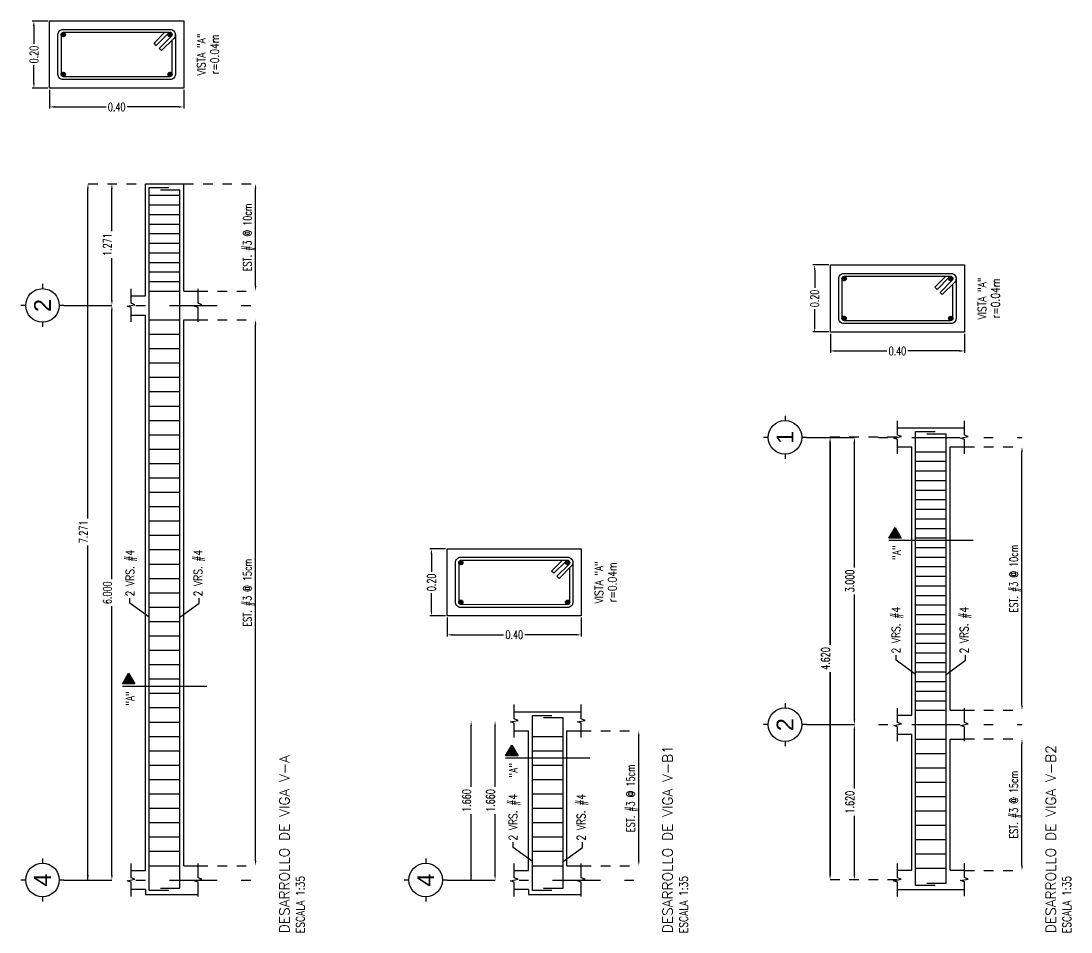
# Model space of a CAD drawing. Header units: metres. Extents: x 30.8 to 55.1, y -0.5 to 10.8.
# Drawn here: x 30.78 to 41.74, y -0.54 to 8.97 of the extents above; entities that cross this region are included whole.
import ezdxf
from ezdxf.enums import TextEntityAlignment as Align

# ---------------------------------------------------------------- set-up
doc = ezdxf.new("R2010")
doc.units = ezdxf.units.M
doc.header["$MEASUREMENT"] = 0
doc.linetypes.add('DASHDOT', pattern=[1, 0.5, -0.25, 0, -0.25])
doc.linetypes.add('HIDDEN', pattern=[0.375, 0.25, -0.125])
for name, color, linetype in [('EJE SIM', 1, 'Continuous'), ('Ejes', 1, 'DASHDOT'), ('Estribo', 6, 'Continuous'), ('GEOMETRY_CONTOURS', 3, 'Continuous'), ('LONGITUDINAL_REINFORCEMENT', 1, 'Continuous'), ('TEXTO', 7, 'Continuous'), ('TRANSVERSAL_REINFORCEMENT', 6, 'Continuous'), ('Varilla', 1, 'Continuous'), ('VIGA', 3, 'Continuous')]:
    doc.layers.add(name, color=color, linetype=linetype)
doc.layers.add('TEXTOS 1', color=7, linetype='Continuous', lineweight=20)
doc.styles.add('arial', font='arial.ttf')
doc.styles.add('ROMAND', font='romand.shx')
doc.styles.add('romans', font='romans.shx', dxfattribs={"width": 0.7})
doc.dimstyles.new('1-10', dxfattribs={"dimtxt": 0.25, "dimasz": 0.15, "dimexe": 0.05, "dimexo": 0.05, "dimgap": 0.05, "dimtad": 0, "dimlfac": 0.1, "dimzin": 1, "dimdsep": 46, "dimtxsty": 'romans', "dimcen": 0.15, "dimclrd": 1, "dimclre": 8, "dimclrt": 256, "dimazin": 0, "dimtfac": 1, "dimtmove": 1, "dimatfit": 2, "dimfxl": 0.05, "dimarcsym": 0})
doc.dimstyles.new('100-30', dxfattribs={"dimtxt": 0.25, "dimasz": 0.15, "dimexe": 0.01, "dimexo": 0.01, "dimgap": 0.01, "dimtad": 0, "dimdec": 3, "dimlfac": 0.3, "dimzin": 1, "dimdsep": 46, "dimtxsty": 'romans', "dimcen": 2.5, "dimclrd": 1, "dimclre": 8, "dimclrt": 7, "dimadec": 0, "dimazin": 0, "dimtfac": 1, "dimtdec": 3, "dimtmove": 1, "dimatfit": 1, "dimfxl": 1, "dimtfill": 1, "dimarcsym": 0})
doc.dimstyles.new('100-35', dxfattribs={"dimtxt": 0.25, "dimasz": 0.15, "dimexe": 0.01, "dimexo": 0.01, "dimgap": 0.01, "dimtad": 0, "dimdec": 3, "dimlfac": 0.35, "dimzin": 1, "dimdsep": 46, "dimtxsty": 'romans', "dimcen": 2.5, "dimclrd": 1, "dimclre": 8, "dimclrt": 7, "dimadec": 0, "dimazin": 0, "dimtfac": 1, "dimtdec": 3, "dimtmove": 1, "dimatfit": 1, "dimfxl": 1, "dimtfill": 1, "dimarcsym": 0})

# ---------------------------------------------------------------- blocks, each defined once
blk = doc.blocks.new('Eje')
at = {"layer": 'EJE SIM', "color": 5, "lineweight": -3}
for p, q in [((0, 0.501), (0, 0.641)), ((-0.501, 0), (-0.641, 0)), ((0.641, 0), (0.501, 0)), ((0, -0.641), (0, -0.501))]:
    blk.add_line(p, q, dxfattribs=at)
at = {"layer": 'EJE SIM', "color": 1, "lineweight": -3}
blk.add_circle((0, 0), 0.501, dxfattribs=at)
blk = doc.blocks.new('*U6')
at = {"layer": 'Varilla', "ltscale": 0.0125}
h = blk.add_hatch(dxfattribs=at)
h.set_pattern_fill('ANSI32', color=256, scale=0.00025, angle=90)
h.set_pattern_definition([(135, (-21.6136792, -23.070568), (-0.00168379802, -0.00168379802), []), (135, (-21.6136792, -23.0694454), (-0.00168379802, -0.00168379802), [])])
edge = h.paths.add_edge_path()
edge.add_arc((0, 0), 0.00635, 0, 360)
blk.add_circle((0, 0), 0.00635, dxfattribs=at)
blk = doc.blocks.new('*U10')
at = {"layer": 'Estribo', "ltscale": 0.025, "elevation": 0}
blk.add_lwpolyline([(0.025, 0.3597, -0.414214), (0.0409, 0.3755), (0.1594, 0.3755, -0.414214), (0.1753, 0.3597), (0.1753, 0.0409, -0.414214), (0.1594, 0.025), (0.0409, 0.025, -0.414214), (0.025, 0.0409)], format="xyb", close=True, dxfattribs=at)
for points in [[(0.1657, 0.0409), (0.1657, 0.3597, 0.414279), (0.1594, 0.366), (0.0409, 0.366, 0.414125), (0.0346, 0.3596), (0.0345, 0.0409, 0.414237), (0.0409, 0.0345), (0.1433, 0.0345)], [(0.1753, 0.0409, -0.668193), (0.1482, 0.0297), (0.1117, 0.0662), (0.1184, 0.0729), (0.1548, 0.0364, 1.013301), (0.1638, 0.0454), (0.1274, 0.0819), (0.1341, 0.0886), (0.1657, 0.057)]]:
    blk.add_lwpolyline(points, format="xyb", dxfattribs=at)
at = {"layer": 'VIGA', "linetype": 'Continuous', "ltscale": 0.025}
blk.add_lwpolyline([(0, 0.4005), (0.2003, 0.4005), (0.2003, 0), (0, 0)], close=True, dxfattribs=at)
blk = doc.blocks.new('*D8')
at = {"color": 8, "linetype": 'HIDDEN', "lineweight": -2, "transparency": 16777216}
for p, q in [((31.081, 8.253), (31.081, 8.055)), ((32.481, 8.253), (32.481, 8.055))]:
    blk.add_line(p, q, dxfattribs=at)
at = {"color": 1, "linetype": 'ByBlock', "lineweight": -2, "transparency": 16777216}
for p, q in [((31.133, 8.073), (31.67, 8.073)), ((32.428, 8.073), (31.891, 8.073))]:
    blk.add_line(p, q, dxfattribs=at)
at = {"color": 1, "linetype": 'ByBlock', "transparency": 16777216}
for points in [[(31.133, 8.082), (31.133, 8.064), (31.081, 8.073)], [(32.428, 8.082), (32.428, 8.064), (32.481, 8.073)]]:
    blk.add_solid(points, dxfattribs=at)
at = {"linetype": 'ByBlock', "transparency": 16777216, "insert": (31.781, 8.073), "char_height": 0.0875, "attachment_point": 5, "style": 'romans'}
blk.add_mtext('0.40', dxfattribs=at)
blk = doc.blocks.new('*D9')
at = {"color": 8, "linetype": 'HIDDEN', "lineweight": -2, "transparency": 16777216}
for p, q in [((31.063, 8.97), (30.899, 8.97)), ((31.063, 8.27), (30.899, 8.27))]:
    blk.add_line(p, q, dxfattribs=at)
at = {"color": 1, "linetype": 'ByBlock', "lineweight": -2, "transparency": 16777216}
for p, q in [((30.917, 8.918), (30.917, 8.731)), ((30.917, 8.323), (30.917, 8.51))]:
    blk.add_line(p, q, dxfattribs=at)
at = {"color": 1, "linetype": 'ByBlock', "transparency": 16777216}
for points in [[(30.908, 8.918), (30.925, 8.918), (30.917, 8.97)], [(30.908, 8.323), (30.925, 8.323), (30.917, 8.27)]]:
    blk.add_solid(points, dxfattribs=at)
at = {"linetype": 'ByBlock', "transparency": 16777216, "insert": (30.917, 8.62), "char_height": 0.0875, "attachment_point": 5, "rotation": 90, "style": 'romans'}
blk.add_mtext('0.20', dxfattribs=at)
blk = doc.blocks.new('*D14')
at = {"color": 1, "linetype": 'ByBlock', "lineweight": -2, "ltscale": 0.35, "transparency": 16777216}
blk.add_line((31.481, 0.052), (31.481, 7.218), dxfattribs=at)
at = {"color": 1, "linetype": 'ByBlock', "ltscale": 0.35, "transparency": 16777216}
for points in [[(31.472, 7.218), (31.489, 7.218), (31.481, 7.271)], [(31.472, 0.052), (31.489, 0.052), (31.481, 0)]]:
    blk.add_solid(points, dxfattribs=at)
at = {"color": 7, "linetype": 'ByBlock', "lineweight": 18, "ltscale": 0.35, "transparency": 16777216, "insert": (31.433, 3.635), "char_height": 0.0875, "attachment_point": 5, "rotation": 90, "style": 'romans', "bg_fill": 3, "box_fill_scale": 1.25, "bg_fill_color": 256, "bg_fill_true_color": 13158600, "bg_fill_transparency": 0}
blk.add_mtext('7.271', dxfattribs=at)
blk = doc.blocks.new('*D15')
at = {"color": 1, "linetype": 'ByBlock', "lineweight": -2, "ltscale": 0.35, "transparency": 16777216}
blk.add_line((31.731, 0.052), (31.731, 5.948), dxfattribs=at)
at = {"color": 1, "linetype": 'ByBlock', "ltscale": 0.35, "transparency": 16777216}
for points in [[(31.722, 5.948), (31.739, 5.948), (31.731, 6)], [(31.722, 0.052), (31.739, 0.052), (31.731, 0)]]:
    blk.add_solid(points, dxfattribs=at)
at = {"color": 7, "linetype": 'ByBlock', "lineweight": 18, "ltscale": 0.35, "transparency": 16777216, "insert": (31.683, 3), "char_height": 0.0875, "attachment_point": 5, "rotation": 90, "style": 'romans', "bg_fill": 3, "box_fill_scale": 1.25, "bg_fill_color": 256, "bg_fill_true_color": 13158600, "bg_fill_transparency": 0}
blk.add_mtext('6.000', dxfattribs=at)
blk = doc.blocks.new('*D16')
at = {"color": 1, "linetype": 'ByBlock', "lineweight": -2, "ltscale": 0.35, "transparency": 16777216}
blk.add_line((31.731, 6.053), (31.731, 7.218), dxfattribs=at)
at = {"color": 1, "linetype": 'ByBlock', "ltscale": 0.35, "transparency": 16777216}
for points in [[(31.722, 7.218), (31.739, 7.218), (31.731, 7.271)], [(31.722, 6.053), (31.739, 6.053), (31.731, 6)]]:
    blk.add_solid(points, dxfattribs=at)
at = {"color": 7, "linetype": 'ByBlock', "lineweight": 18, "ltscale": 0.35, "transparency": 16777216, "insert": (31.683, 6.635), "char_height": 0.0875, "attachment_point": 5, "rotation": 90, "style": 'romans', "bg_fill": 3, "box_fill_scale": 1.25, "bg_fill_color": 256, "bg_fill_true_color": 13158600, "bg_fill_transparency": 0}
blk.add_mtext('1.271', dxfattribs=at)
blk = doc.blocks.new('*D17')
at = {"color": 8, "linetype": 'HIDDEN', "lineweight": -2, "ltscale": 0.35, "transparency": 16777216}
for p, q in [((32.634, 5.85), (33.234, 5.85)), ((32.634, 0.15), (33.234, 0.15))]:
    blk.add_line(p, q, dxfattribs=at)
at = {"color": 1, "linetype": 'ByBlock', "lineweight": -2, "ltscale": 0.35, "transparency": 16777216}
blk.add_line((33.231, 0.203), (33.231, 5.798), dxfattribs=at)
at = {"color": 1, "linetype": 'ByBlock', "ltscale": 0.35, "transparency": 16777216}
for points in [[(33.222, 5.798), (33.239, 5.798), (33.231, 5.85)], [(33.222, 0.203), (33.239, 0.203), (33.231, 0.15)]]:
    blk.add_solid(points, dxfattribs=at)
at = {"color": 7, "linetype": 'ByBlock', "lineweight": 18, "ltscale": 0.35, "transparency": 16777216, "insert": (33.16, 3), "char_height": 0.0875, "attachment_point": 5, "rotation": 90, "style": 'romans', "bg_fill": 3, "box_fill_scale": 1.25, "bg_fill_color": 256, "bg_fill_true_color": 13158600, "bg_fill_transparency": 0}
blk.add_mtext('EST. #3 @ 15cm', dxfattribs=at)
blk = doc.blocks.new('*D18')
at = {"color": 8, "linetype": 'HIDDEN', "lineweight": -2, "ltscale": 0.35, "transparency": 16777216}
for p, q in [((31.484, 7.271), (33.234, 7.271)), ((32.634, 6.15), (33.234, 6.15))]:
    blk.add_line(p, q, dxfattribs=at)
at = {"color": 1, "linetype": 'ByBlock', "lineweight": -2, "ltscale": 0.35, "transparency": 16777216}
blk.add_line((33.231, 6.203), (33.231, 7.218), dxfattribs=at)
at = {"color": 1, "linetype": 'ByBlock', "ltscale": 0.35, "transparency": 16777216}
for points in [[(33.222, 7.218), (33.239, 7.218), (33.231, 7.271)], [(33.222, 6.203), (33.239, 6.203), (33.231, 6.15)]]:
    blk.add_solid(points, dxfattribs=at)
at = {"color": 7, "linetype": 'ByBlock', "lineweight": 18, "ltscale": 0.35, "transparency": 16777216, "insert": (33.16, 6.71), "char_height": 0.0875, "attachment_point": 5, "rotation": 90, "style": 'romans', "bg_fill": 3, "box_fill_scale": 1.25, "bg_fill_color": 256, "bg_fill_true_color": 13158600, "bg_fill_transparency": 0}
blk.add_mtext('EST. #3 @ 10cm', dxfattribs=at)
blk = doc.blocks.new('*D21')
at = {"color": 1, "linetype": 'ByBlock', "lineweight": -2, "ltscale": 0.35, "transparency": 16777216}
blk.add_line((35.481, 0.052), (35.481, 1.608), dxfattribs=at)
at = {"color": 1, "linetype": 'ByBlock', "ltscale": 0.35, "transparency": 16777216}
for points in [[(35.472, 1.608), (35.489, 1.608), (35.481, 1.66)], [(35.472, 0.052), (35.489, 0.052), (35.481, 0)]]:
    blk.add_solid(points, dxfattribs=at)
at = {"color": 7, "linetype": 'ByBlock', "lineweight": 18, "ltscale": 0.35, "transparency": 16777216, "insert": (35.433, 0.83), "char_height": 0.0875, "attachment_point": 5, "rotation": 90, "style": 'romans', "bg_fill": 3, "box_fill_scale": 1.25, "bg_fill_color": 256, "bg_fill_true_color": 13158600, "bg_fill_transparency": 0}
blk.add_mtext('1.660', dxfattribs=at)
blk = doc.blocks.new('*D19')
at = {"color": 1, "linetype": 'ByBlock', "lineweight": -2, "ltscale": 0.35, "transparency": 16777216}
blk.add_line((35.731, 0.052), (35.731, 1.608), dxfattribs=at)
at = {"color": 1, "linetype": 'ByBlock', "ltscale": 0.35, "transparency": 16777216}
for points in [[(35.722, 1.608), (35.739, 1.608), (35.731, 1.66)], [(35.722, 0.052), (35.739, 0.052), (35.731, 0)]]:
    blk.add_solid(points, dxfattribs=at)
at = {"color": 7, "linetype": 'ByBlock', "lineweight": 18, "ltscale": 0.35, "transparency": 16777216, "insert": (35.683, 0.83), "char_height": 0.0875, "attachment_point": 5, "rotation": 90, "style": 'romans', "bg_fill": 3, "box_fill_scale": 1.25, "bg_fill_color": 256, "bg_fill_true_color": 13158600, "bg_fill_transparency": 0}
blk.add_mtext('1.660', dxfattribs=at)
blk = doc.blocks.new('*D20')
at = {"color": 8, "linetype": 'HIDDEN', "lineweight": -2, "ltscale": 0.35, "transparency": 16777216}
for p, q in [((36.634, 1.558), (37.234, 1.558)), ((36.634, 0.15), (37.234, 0.15))]:
    blk.add_line(p, q, dxfattribs=at)
at = {"color": 1, "linetype": 'ByBlock', "lineweight": -2, "ltscale": 0.35, "transparency": 16777216}
blk.add_line((37.231, 0.203), (37.231, 1.506), dxfattribs=at)
at = {"color": 1, "linetype": 'ByBlock', "ltscale": 0.35, "transparency": 16777216}
for points in [[(37.222, 1.506), (37.239, 1.506), (37.231, 1.558)], [(37.222, 0.203), (37.239, 0.203), (37.231, 0.15)]]:
    blk.add_solid(points, dxfattribs=at)
at = {"color": 7, "linetype": 'ByBlock', "lineweight": 18, "ltscale": 0.35, "transparency": 16777216, "insert": (37.16, 0.854), "char_height": 0.0875, "attachment_point": 5, "rotation": 90, "style": 'romans', "bg_fill": 3, "box_fill_scale": 1.25, "bg_fill_color": 256, "bg_fill_true_color": 13158600, "bg_fill_transparency": 0}
blk.add_mtext('EST. #3 @ 15cm', dxfattribs=at)
blk = doc.blocks.new('*D62')
at = {"color": 8, "linetype": 'HIDDEN', "lineweight": -2, "transparency": 16777216}
for p, q in [((35.231, 2.741), (35.231, 2.543)), ((36.631, 2.741), (36.631, 2.543))]:
    blk.add_line(p, q, dxfattribs=at)
at = {"color": 1, "linetype": 'ByBlock', "lineweight": -2, "transparency": 16777216}
for p, q in [((35.283, 2.561), (35.82, 2.561)), ((36.578, 2.561), (36.041, 2.561))]:
    blk.add_line(p, q, dxfattribs=at)
at = {"color": 1, "linetype": 'ByBlock', "transparency": 16777216}
for points in [[(35.283, 2.569), (35.283, 2.552), (35.231, 2.561)], [(36.578, 2.569), (36.578, 2.552), (36.631, 2.561)]]:
    blk.add_solid(points, dxfattribs=at)
at = {"linetype": 'ByBlock', "transparency": 16777216, "insert": (35.931, 2.561), "char_height": 0.0875, "attachment_point": 5, "style": 'romans'}
blk.add_mtext('0.40', dxfattribs=at)
blk = doc.blocks.new('*D63')
at = {"color": 8, "linetype": 'HIDDEN', "lineweight": -2, "transparency": 16777216}
for p, q in [((35.213, 3.458), (35.049, 3.458)), ((35.213, 2.758), (35.049, 2.758))]:
    blk.add_line(p, q, dxfattribs=at)
at = {"color": 1, "linetype": 'ByBlock', "lineweight": -2, "transparency": 16777216}
for p, q in [((35.067, 3.406), (35.067, 3.219)), ((35.067, 2.811), (35.067, 2.997))]:
    blk.add_line(p, q, dxfattribs=at)
at = {"color": 1, "linetype": 'ByBlock', "transparency": 16777216}
for points in [[(35.058, 3.406), (35.075, 3.406), (35.067, 3.458)], [(35.058, 2.811), (35.075, 2.811), (35.067, 2.758)]]:
    blk.add_solid(points, dxfattribs=at)
at = {"linetype": 'ByBlock', "transparency": 16777216, "insert": (35.067, 3.108), "char_height": 0.0875, "attachment_point": 5, "rotation": 90, "style": 'romans'}
blk.add_mtext('0.20', dxfattribs=at)
blk = doc.blocks.new('*D64')
at = {"color": 8, "linetype": 'HIDDEN', "lineweight": -2, "ltscale": 0.35, "transparency": 16777216}
blk.add_line((39.228, 4.623), (39.224, 4.623), dxfattribs=at)
at = {"color": 1, "linetype": 'ByBlock', "lineweight": -2, "ltscale": 0.35, "transparency": 16777216}
blk.add_line((39.228, 0.055), (39.228, 4.57), dxfattribs=at)
at = {"color": 1, "linetype": 'ByBlock', "ltscale": 0.35, "transparency": 16777216}
for points in [[(39.219, 4.57), (39.236, 4.57), (39.228, 4.623)], [(39.219, 0.055), (39.236, 0.055), (39.228, 0.003)]]:
    blk.add_solid(points, dxfattribs=at)
at = {"color": 7, "linetype": 'ByBlock', "lineweight": 18, "ltscale": 0.35, "transparency": 16777216, "insert": (39.18, 2.313), "char_height": 0.0875, "attachment_point": 5, "rotation": 90, "style": 'romans', "bg_fill": 3, "box_fill_scale": 1.25, "bg_fill_color": 256, "bg_fill_true_color": 13158600, "bg_fill_transparency": 0}
blk.add_mtext('4.620', dxfattribs=at)
blk = doc.blocks.new('*D65')
at = {"color": 1, "linetype": 'ByBlock', "lineweight": -2, "ltscale": 0.35, "transparency": 16777216}
blk.add_line((39.482, 0.055), (39.482, 1.57), dxfattribs=at)
at = {"color": 1, "linetype": 'ByBlock', "ltscale": 0.35, "transparency": 16777216}
for points in [[(39.473, 1.57), (39.49, 1.57), (39.482, 1.623)], [(39.473, 0.055), (39.49, 0.055), (39.482, 0.003)]]:
    blk.add_solid(points, dxfattribs=at)
at = {"color": 7, "linetype": 'ByBlock', "lineweight": 18, "ltscale": 0.35, "transparency": 16777216, "insert": (39.434, 0.813), "char_height": 0.0875, "attachment_point": 5, "rotation": 90, "style": 'romans', "bg_fill": 3, "box_fill_scale": 1.25, "bg_fill_color": 256, "bg_fill_true_color": 13158600, "bg_fill_transparency": 0}
blk.add_mtext('1.620', dxfattribs=at)
blk = doc.blocks.new('*D66')
at = {"color": 8, "linetype": 'HIDDEN', "lineweight": -2, "ltscale": 0.35, "transparency": 16777216}
for p, q in [((40.634, 1.473), (41.234, 1.473)), ((40.634, 0.1), (41.234, 0.1))]:
    blk.add_line(p, q, dxfattribs=at)
at = {"color": 1, "linetype": 'ByBlock', "lineweight": -2, "ltscale": 0.35, "transparency": 16777216}
blk.add_line((41.231, 0.152), (41.231, 1.42), dxfattribs=at)
at = {"color": 1, "linetype": 'ByBlock', "ltscale": 0.35, "transparency": 16777216}
for points in [[(41.222, 1.42), (41.239, 1.42), (41.231, 1.473)], [(41.222, 0.152), (41.239, 0.152), (41.231, 0.1)]]:
    blk.add_solid(points, dxfattribs=at)
at = {"color": 7, "linetype": 'ByBlock', "lineweight": 18, "ltscale": 0.35, "transparency": 16777216, "insert": (41.16, 0.786), "char_height": 0.0875, "attachment_point": 5, "rotation": 90, "style": 'romans', "bg_fill": 3, "box_fill_scale": 1.25, "bg_fill_color": 256, "bg_fill_true_color": 13158600, "bg_fill_transparency": 0}
blk.add_mtext('EST. #3 @ 15cm', dxfattribs=at)
blk = doc.blocks.new('*D67')
at = {"color": 8, "linetype": 'HIDDEN', "lineweight": -2, "ltscale": 0.35, "transparency": 16777216}
for p, q in [((40.634, 4.523), (41.234, 4.523)), ((40.634, 1.773), (41.234, 1.773))]:
    blk.add_line(p, q, dxfattribs=at)
at = {"color": 1, "linetype": 'ByBlock', "lineweight": -2, "ltscale": 0.35, "transparency": 16777216}
blk.add_line((41.231, 1.825), (41.231, 4.47), dxfattribs=at)
at = {"color": 1, "linetype": 'ByBlock', "ltscale": 0.35, "transparency": 16777216}
for points in [[(41.222, 4.47), (41.239, 4.47), (41.231, 4.523)], [(41.222, 1.825), (41.239, 1.825), (41.231, 1.773)]]:
    blk.add_solid(points, dxfattribs=at)
at = {"color": 7, "linetype": 'ByBlock', "lineweight": 18, "ltscale": 0.35, "transparency": 16777216, "insert": (41.16, 3.148), "char_height": 0.0875, "attachment_point": 5, "rotation": 90, "style": 'romans', "bg_fill": 3, "box_fill_scale": 1.25, "bg_fill_color": 256, "bg_fill_true_color": 13158600, "bg_fill_transparency": 0}
blk.add_mtext('EST. #3 @ 10cm', dxfattribs=at)
blk = doc.blocks.new('*D68')
at = {"color": 1, "linetype": 'ByBlock', "lineweight": -2, "ltscale": 0.35, "transparency": 16777216}
blk.add_line((39.482, 1.675), (39.482, 4.57), dxfattribs=at)
at = {"color": 1, "linetype": 'ByBlock', "ltscale": 0.35, "transparency": 16777216}
for points in [[(39.473, 4.57), (39.49, 4.57), (39.482, 4.623)], [(39.473, 1.675), (39.49, 1.675), (39.482, 1.623)]]:
    blk.add_solid(points, dxfattribs=at)
at = {"color": 7, "linetype": 'ByBlock', "lineweight": 18, "ltscale": 0.35, "transparency": 16777216, "insert": (39.434, 3.123), "char_height": 0.0875, "attachment_point": 5, "rotation": 90, "style": 'romans', "bg_fill": 3, "box_fill_scale": 1.25, "bg_fill_color": 256, "bg_fill_true_color": 13158600, "bg_fill_transparency": 0}
blk.add_mtext('3.000', dxfattribs=at)
blk = doc.blocks.new('*D69')
at = {"color": 8, "linetype": 'HIDDEN', "lineweight": -2, "ltscale": 0.35, "transparency": 16777216}
for p, q in [((39.928, 4.623), (39.224, 4.623)), ((39.928, 0.003), (39.224, 0.003))]:
    blk.add_line(p, q, dxfattribs=at)
at = {"color": 1, "linetype": 'ByBlock', "lineweight": -2, "ltscale": 0.35, "transparency": 16777216}
blk.add_line((39.228, 4.57), (39.228, 0.055), dxfattribs=at)
at = {"color": 1, "linetype": 'ByBlock', "ltscale": 0.35, "transparency": 16777216}
for points in [[(39.219, 4.57), (39.236, 4.57), (39.228, 4.623)], [(39.219, 0.055), (39.236, 0.055), (39.228, 0.003)]]:
    blk.add_solid(points, dxfattribs=at)
at = {"color": 7, "linetype": 'ByBlock', "lineweight": 18, "ltscale": 0.35, "transparency": 16777216, "insert": (39.18, 2.313), "char_height": 0.0875, "attachment_point": 5, "rotation": 90, "style": 'romans', "bg_fill": 3, "box_fill_scale": 1.25, "bg_fill_color": 256, "bg_fill_true_color": 13158600, "bg_fill_transparency": 0}
blk.add_mtext('4.620', dxfattribs=at)
blk = doc.blocks.new('*D70')
at = {"color": 8, "linetype": 'HIDDEN', "lineweight": -2, "transparency": 16777216}
for p, q in [((39.231, 5.705), (39.231, 5.507)), ((40.631, 5.705), (40.631, 5.507))]:
    blk.add_line(p, q, dxfattribs=at)
at = {"color": 1, "linetype": 'ByBlock', "lineweight": -2, "transparency": 16777216}
for p, q in [((39.283, 5.525), (39.82, 5.525)), ((40.578, 5.525), (40.041, 5.525))]:
    blk.add_line(p, q, dxfattribs=at)
at = {"color": 1, "linetype": 'ByBlock', "transparency": 16777216}
for points in [[(39.283, 5.534), (39.283, 5.516), (39.231, 5.525)], [(40.578, 5.534), (40.578, 5.516), (40.631, 5.525)]]:
    blk.add_solid(points, dxfattribs=at)
at = {"linetype": 'ByBlock', "transparency": 16777216, "insert": (39.931, 5.525), "char_height": 0.0875, "attachment_point": 5, "style": 'romans'}
blk.add_mtext('0.40', dxfattribs=at)
blk = doc.blocks.new('*D71')
at = {"color": 8, "linetype": 'HIDDEN', "lineweight": -2, "transparency": 16777216}
for p, q in [((39.213, 6.423), (39.049, 6.423)), ((39.213, 5.723), (39.049, 5.723))]:
    blk.add_line(p, q, dxfattribs=at)
at = {"color": 1, "linetype": 'ByBlock', "lineweight": -2, "transparency": 16777216}
for p, q in [((39.067, 6.37), (39.067, 6.183)), ((39.067, 5.775), (39.067, 5.962))]:
    blk.add_line(p, q, dxfattribs=at)
at = {"color": 1, "linetype": 'ByBlock', "transparency": 16777216}
for points in [[(39.058, 6.37), (39.075, 6.37), (39.067, 6.423)], [(39.058, 5.775), (39.075, 5.775), (39.067, 5.723)]]:
    blk.add_solid(points, dxfattribs=at)
at = {"linetype": 'ByBlock', "transparency": 16777216, "insert": (39.067, 6.073), "char_height": 0.0875, "attachment_point": 5, "rotation": 90, "style": 'romans'}
blk.add_mtext('0.20', dxfattribs=at)

msp = doc.modelspace()

# ---------------------------------------------------------------- hatches: boundary and pattern name
h = msp.add_hatch(color=256)
h.dxf.hatch_style = 1
h.paths.add_polyline_path([(39.9056, 3.6824), (39.9706, 3.5697), (39.8405, 3.5697)])
h = msp.add_hatch(color=256)
h.dxf.hatch_style = 1
h.paths.add_polyline_path([(31.9056, 2.1599), (31.9706, 2.0472), (31.8405, 2.0472)])
h = msp.add_hatch(color=256)
h.dxf.hatch_style = 1
h.paths.add_polyline_path([(35.9056, 1.4099), (35.9706, 1.2972), (35.8405, 1.2972)])

# ---------------------------------------------------------------- linework, layer by layer
for points in [[(39.9056, 3.6824), (39.9706, 3.5697), (39.8405, 3.5697)], [(31.9056, 2.1599), (31.9706, 2.0472), (31.8405, 2.0472)], [(35.9056, 1.4099), (35.9706, 1.2972), (35.8405, 1.2972)]]:
    msp.add_lwpolyline(points, close=True)
at = {"layer": 'Ejes', "color": 1}
for p, q in [((31.2305, 6), (33.234, 6)), ((38.9816, 1.6225), (41.234, 1.6225)), ((31.2305, 0), (33.234, 0)), ((35.2305, 0), (37.234, 0))]:
    msp.add_line(p, q, dxfattribs=at)
at = {"layer": 'GEOMETRY_CONTOURS', "linetype": 'ByBlock'}
for p, q in [((32.0805, 6.1), (32.0805, 7.2705)), ((32.0805, 7.2705), (32.4805, 7.2705)), ((32.4805, 6.15), (32.4805, 7.2705)), ((32.4805, 6.15), (32.6305, 6.15)), ((31.9305, 6.1), (32.0805, 6.1)), ((31.9305, 5.9), (32.0805, 5.9)), ((32.0805, 0.1), (32.0805, 5.9)), ((32.4805, 0.15), (32.4805, 5.85)), ((32.4805, 5.85), (32.6305, 5.85)), ((39.9305, 4.7225), (40.0805, 4.7225)), ((40.0805, 4.7225), (40.4805, 4.7225)), ((40.4805, 4.7225), (40.6305, 4.7225)), ((39.9305, 4.5225), (40.0805, 4.5225)), ((40.0805, 1.7225), (40.0805, 4.5225)), ((40.4805, 1.7725), (40.4805, 4.5225)), ((35.9305, 1.7582), (36.4805, 1.7582)), ((36.4805, 1.7582), (36.6305, 1.7582)), ((40.4805, 1.7725), (40.6305, 1.7725)), ((39.9305, 1.7225), (40.0805, 1.7225)), ((35.9305, 1.5582), (36.0805, 1.5582)), ((36.0805, 0.1), (36.0805, 1.5582)), ((36.4805, 0.15), (36.4805, 1.5582)), ((39.9305, 1.5225), (40.0805, 1.5225)), ((40.0805, 0.1025), (40.0805, 1.5225)), ((40.4805, 1.4725), (40.6305, 1.4725)), ((40.4805, 0.1025), (40.4805, 1.4725)), ((31.4805, 0), (31.4805, 0.7397)), ((35.4805, 0), (35.4805, 0.7397)), ((32.4805, 0.15), (32.6305, 0.15)), ((36.4805, 0.15), (36.6305, 0.15)), ((31.9305, 0.1), (32.0805, 0.1)), ((35.9305, 0.1), (36.0805, 0.1)), ((39.9305, 0.1025), (40.0805, 0.1025)), ((32.0805, -0.1), (31.9316, -0.1)), ((32.0805, -0.1), (32.0805, -0.15)), ((36.0805, -0.1), (35.9316, -0.1)), ((36.0805, -0.1), (36.0805, -0.15)), ((39.9305, -0.0975), (40.0805, -0.0975)), ((40.0805, -0.0975), (40.4805, -0.0975)), ((40.4805, -0.0975), (40.6305, -0.0975)), ((32.0805, -0.15), (32.6305, -0.15)), ((36.0805, -0.15), (36.6305, -0.15))]:
    msp.add_line(p, q, dxfattribs=at)
at = {"layer": 'GEOMETRY_CONTOURS', "color": 8, "linetype": 'Continuous', "ltscale": 0.1}
for points in [[(31.9316, 5.8275), (31.9316, 5.9775), (31.8916, 5.9925), (31.9716, 6.0075), (31.9316, 6.0225), (31.9316, 6.1725)], [(32.6305, 5.8275), (32.6305, 5.9775), (32.5905, 5.9925), (32.6705, 6.0075), (32.6305, 6.0225), (32.6305, 6.1725)], [(39.9316, 4.45), (39.9316, 4.6), (39.8916, 4.615), (39.9716, 4.63), (39.9316, 4.645), (39.9316, 4.795)], [(35.9316, 1.4875), (35.9316, 1.6375), (35.8916, 1.6525), (35.9716, 1.6675), (35.9316, 1.6825), (35.9316, 1.8325)], [(39.9316, 1.45), (39.9316, 1.6), (39.8916, 1.615), (39.9716, 1.63), (39.9316, 1.645), (39.9316, 1.795)], [(40.6305, 1.45), (40.6305, 1.6), (40.5905, 1.615), (40.6705, 1.63), (40.6305, 1.645), (40.6305, 1.795)], [(31.9316, -0.1725), (31.9316, -0.0225), (31.8916, -0.0075), (31.9716, 0.0075), (31.9316, 0.0225), (31.9316, 0.1725)], [(32.6305, -0.1725), (32.6305, -0.0225), (32.5905, -0.0075), (32.6705, 0.0075), (32.6305, 0.0225), (32.6305, 0.1725)], [(35.9316, -0.1725), (35.9316, -0.0225), (35.8916, -0.0075), (35.9716, 0.0075), (35.9316, 0.0225), (35.9316, 0.1725)], [(36.6305, -0.1725), (36.6305, -0.0225), (36.5905, -0.0075), (36.6705, 0.0075), (36.6305, 0.0225), (36.6305, 0.1725)]]:
    msp.add_lwpolyline(points, dxfattribs=at)
at = {"layer": 'LONGITUDINAL_REINFORCEMENT', "color": 5, "linetype": 'Continuous', "ltscale": 0.1}
for points in [[(32.3237, -0.11), (32.1205, -0.11), (32.1205, 7.2305), (32.3237, 7.2305)], [(32.2373, -0.0846), (32.4405, -0.0846), (32.4405, 7.2051), (32.2373, 7.2051)], [(40.3237, -0.0575), (40.1205, -0.0575), (40.1205, 4.6825), (40.3237, 4.6825)], [(40.2373, -0.0321), (40.4405, -0.0321), (40.4405, 4.6571), (40.2373, 4.6571)], [(36.3237, -0.11), (36.1205, -0.11), (36.1205, 1.7182), (36.3237, 1.7182)], [(36.2373, -0.0846), (36.4405, -0.0846), (36.4405, 1.6928), (36.2373, 1.6928)]]:
    msp.add_lwpolyline(points, dxfattribs=at)
at = {"layer": 'TRANSVERSAL_REINFORCEMENT', "linetype": 'Continuous', "ltscale": 0.1}
for p, q in [((32.1195, 7.15), (32.4415, 7.15)), ((32.1195, 7.05), (32.4415, 7.05)), ((32.1195, 6.95), (32.4415, 6.95)), ((32.1195, 6.85), (32.4415, 6.85)), ((32.1195, 6.75), (32.4415, 6.75)), ((32.1195, 6.65), (32.4415, 6.65)), ((32.1195, 6.55), (32.4415, 6.55)), ((32.1195, 6.45), (32.4415, 6.45)), ((32.1195, 6.35), (32.4415, 6.35)), ((32.1195, 6.25), (32.4415, 6.25)), ((32.1195, 6.15), (32.4415, 6.15)), ((32.1195, 5.85), (32.4415, 5.85)), ((32.1195, 5.7), (32.4415, 5.7)), ((32.1195, 5.55), (32.4415, 5.55)), ((32.1195, 5.4), (32.4415, 5.4)), ((32.1195, 5.25), (32.4415, 5.25)), ((32.1195, 5.1), (32.4415, 5.1)), ((32.1195, 4.95), (32.4415, 4.95)), ((32.1195, 4.8), (32.4415, 4.8)), ((32.1195, 4.65), (32.4415, 4.65)), ((32.1195, 4.5), (32.4415, 4.5)), ((40.1195, 4.4725), (40.4415, 4.4725)), ((32.1195, 4.35), (32.4415, 4.35)), ((40.1195, 4.3725), (40.4415, 4.3725)), ((32.1195, 4.2), (32.4415, 4.2)), ((40.1195, 4.2725), (40.4415, 4.2725)), ((40.1195, 4.1725), (40.4415, 4.1725)), ((40.1195, 4.0725), (40.4415, 4.0725)), ((32.1195, 4.05), (32.4415, 4.05)), ((40.1195, 3.9725), (40.4415, 3.9725)), ((32.1195, 3.9), (32.4415, 3.9)), ((40.1195, 3.8725), (40.4415, 3.8725)), ((32.1195, 3.75), (32.4415, 3.75)), ((40.1195, 3.7725), (40.4415, 3.7725)), ((40.1195, 3.6725), (40.4415, 3.6725)), ((32.1195, 3.6), (32.4415, 3.6)), ((40.1195, 3.5725), (40.4415, 3.5725)), ((32.1195, 3.45), (32.4415, 3.45)), ((40.1195, 3.4725), (40.4415, 3.4725)), ((32.1195, 3.3), (32.4415, 3.3)), ((40.1195, 3.3725), (40.4415, 3.3725)), ((40.1195, 3.2725), (40.4415, 3.2725)), ((32.1195, 3.15), (32.4415, 3.15)), ((40.1195, 3.1725), (40.4415, 3.1725)), ((40.1195, 3.0725), (40.4415, 3.0725)), ((32.1195, 3), (32.4415, 3)), ((40.1195, 2.9725), (40.4415, 2.9725)), ((32.1195, 2.85), (32.4415, 2.85)), ((40.1195, 2.8725), (40.4415, 2.8725)), ((40.1195, 2.7725), (40.4415, 2.7725)), ((32.1195, 2.7), (32.4415, 2.7)), ((40.1195, 2.6725), (40.4415, 2.6725)), ((32.1195, 2.55), (32.4415, 2.55)), ((40.1195, 2.5725), (40.4415, 2.5725)), ((40.1195, 2.4725), (40.4415, 2.4725)), ((32.1195, 2.4), (32.4415, 2.4)), ((40.1195, 2.3725), (40.4415, 2.3725)), ((32.1195, 2.25), (32.4415, 2.25)), ((40.1195, 2.2725), (40.4415, 2.2725)), ((32.1195, 2.1), (32.4415, 2.1)), ((40.1195, 2.1725), (40.4415, 2.1725)), ((40.1195, 2.0725), (40.4415, 2.0725)), ((32.1195, 1.95), (32.4415, 1.95)), ((40.1195, 1.9725), (40.4415, 1.9725)), ((40.1195, 1.8725), (40.4415, 1.8725)), ((32.1195, 1.8), (32.4415, 1.8)), ((40.1195, 1.7725), (40.4415, 1.7725)), ((32.1195, 1.65), (32.4415, 1.65)), ((32.1195, 1.5), (32.4415, 1.5)), ((36.1195, 1.5), (36.4415, 1.5)), ((40.1195, 1.4725), (40.4415, 1.4725)), ((32.1195, 1.35), (32.4415, 1.35)), ((36.1195, 1.35), (36.4415, 1.35)), ((40.1195, 1.3225), (40.4415, 1.3225)), ((32.1195, 1.2), (32.4415, 1.2)), ((36.1195, 1.2), (36.4415, 1.2)), ((40.1195, 1.1725), (40.4415, 1.1725)), ((32.1195, 1.05), (32.4415, 1.05)), ((36.1195, 1.05), (36.4415, 1.05)), ((40.1195, 1.0225), (40.4415, 1.0225)), ((32.1195, 0.9), (32.4415, 0.9)), ((36.1195, 0.9), (36.4415, 0.9)), ((40.1195, 0.8725), (40.4415, 0.8725)), ((32.1195, 0.75), (32.4415, 0.75)), ((36.1195, 0.75), (36.4415, 0.75)), ((40.1195, 0.7225), (40.4415, 0.7225)), ((32.1195, 0.6), (32.4415, 0.6)), ((36.1195, 0.6), (36.4415, 0.6)), ((40.1195, 0.5725), (40.4415, 0.5725)), ((32.1195, 0.45), (32.4415, 0.45)), ((36.1195, 0.45), (36.4415, 0.45)), ((40.1195, 0.4225), (40.4415, 0.4225)), ((32.1195, 0.3), (32.4415, 0.3)), ((36.1195, 0.3), (36.4415, 0.3)), ((40.1195, 0.2725), (40.4415, 0.2725)), ((32.1195, 0.15), (32.4415, 0.15)), ((36.1195, 0.15), (36.4415, 0.15)), ((40.1195, 0.1225), (40.4415, 0.1225))]:
    msp.add_line(p, q, dxfattribs=at)

# ---------------------------------------------------------------- block references
at = {"color": 0, "linetype": 'ByBlock', "ltscale": 0.025, "xscale": 3.495409763624971, "yscale": 3.495409763624971, "zscale": 3.495409763624971, "rotation": 89.99999999999999}
for p in [(32.4805, 8.2705), (40.6305, 5.7225), (36.6305, 2.7582)]:
    msp.add_blockref('*U10', p, dxfattribs=at)
at = {"ltscale": 0.025, "xscale": 3.499999999999999, "yscale": 3.499999999999999, "zscale": 3.499999999999999, "rotation": 89.99999999999999}
for p in [(31.2234, 8.8276, 0), (32.3377, 8.8276, 0), (31.2235, 8.4135, 0), (32.3377, 8.4134, 0), (39.3734, 6.2796, 0), (40.4877, 6.2796, 0), (39.3735, 5.8655, 0), (40.4877, 5.8654, 0), (35.3734, 3.3153, 0), (36.4877, 3.3153, 0), (35.3735, 2.9011, 0), (36.4877, 2.901, 0)]:
    msp.add_blockref('*U6', p, dxfattribs=at)
at = {"xscale": 0.3499999999999999, "yscale": 0.3499999999999999, "zscale": 0.3499999999999999, "rotation": 89.99999999999999}
for p in [(31.0063, 6), (38.7574, 4.6225), (38.7574, 1.6225), (31.0063, 0), (35.0063, 0)]:
    msp.add_blockref('Eje', p, dxfattribs=at)

# ---------------------------------------------------------------- texts
at = {"layer": 'TEXTO', "style": 'romans', "width": 0.8}
for s, p in [('VISTA "A"', (32.6205, 8.6205)), ('r=0.04m', (32.7605, 8.6205)), ('VISTA "A"', (40.7705, 6.0725)), ('r=0.04m', (40.9105, 6.0725)), ('VISTA "A"', (36.7705, 3.1082)), ('r=0.04m', (36.9105, 3.1082))]:
    msp.add_text(s, height=0.0875, rotation=90, dxfattribs=at).set_placement(p, align=Align.TOP_CENTER)
at = {"layer": 'TEXTO', "style": 'arial'}
for s, p in [('2', (31.0063, 6)), ('1', (38.7574, 4.6225)), ('2', (38.7574, 1.6225)), ('4', (31.0063, 0)), ('4', (35.0063, 0))]:
    msp.add_text(s, height=0.175, rotation=90, dxfattribs=at).set_placement(p, align=Align.MIDDLE_CENTER)
at = {"layer": 'TEXTO', "color": 3, "style": 'ROMAND'}
msp.add_text('DESARROLLO DE VIGA V-B2', height=0.105, rotation=90, dxfattribs=at).set_placement((41.584, -0.5547))
at = {"layer": 'TEXTOS 1', "style": 'romans', "width": 0.8}
for p in [(31.9189, 2.9623), (32.6296, 2.9623), (39.9169, 2.3661), (40.6276, 2.3661), (35.9189, 0.4123), (36.6296, 0.4123)]:
    msp.add_text('2 VRS. #4', height=0.0875, rotation=90, dxfattribs=at).set_placement(p, align=Align.MIDDLE_LEFT)
for s, p in [('"A"', (39.9653, 3.3434)), ('"A"', (31.9653, 1.8209)), ('"A"', (35.9653, 1.0709)), ('ESCALA 1:35', (33.7426, -0.5547)), ('ESCALA 1:35', (37.7426, -0.5547)), ('ESCALA 1:35', (41.7426, -0.5547))]:
    msp.add_text(s, height=0.0875, rotation=90, dxfattribs=at).set_placement(p)

# ---------------------------------------------------------------- dimensions: what is measured, and where the dimension line sits
at = {"color": 2, "linetype": 'ByBlock'}
for base, p1, p2, angle, picture, middle in [((30.9167, 8.9705), (31.0805, 8.2705), (31.0805, 8.9705), 90, '*D9', (30.9167, 8.6205)), ((32.4805, 8.073), (31.0805, 8.2705), (32.4805, 8.2705), 180, '*D8', (31.7805, 8.073)), ((39.0667, 6.4225), (39.2305, 5.7225), (39.2305, 6.4225), 90, '*D71', (39.0667, 6.0725)), ((40.6305, 5.525), (39.2305, 5.7225), (40.6305, 5.7225), 180, '*D70', (39.9305, 5.525)), ((35.0667, 3.4582), (35.2305, 2.7582), (35.2305, 3.4582), 90, '*D63', (35.0667, 3.1082)), ((36.6305, 2.5606), (35.2305, 2.7582), (36.6305, 2.7582), 180, '*D62', (35.9305, 2.5606))]:
    dim = msp.add_linear_dim(base=base, p1=p1, p2=p2, angle=angle, dimstyle='1-10', override={"dimscale": 0.35, "dimlfac": 0.285714}, dxfattribs=at)
    dim.commit()
    dim.dimension.update_dxf_attribs({"geometry": picture, "text_midpoint": middle})

# ---------------------------------------------------------------- leaders
for points in [[(32.1205, 2.7437), (31.9189, 2.8905), (31.9189, 2.9448)], [(32.4405, 2.7437), (32.6421, 2.8905), (32.6421, 2.9448)], [(40.1185, 2.1475), (39.9169, 2.2943), (39.9169, 2.3486)], [(40.4385, 2.1475), (40.6401, 2.2943), (40.6401, 2.3486)], [(36.1205, 0.1937), (35.9189, 0.3405), (35.9189, 0.3948)], [(36.4405, 0.1937), (36.6421, 0.3405), (36.6421, 0.3948)]]:
    msp.add_leader(points, dimstyle='100-30', override={"dimscale": 0.35})

# ---------------------------------------------------------------- next in the draw order: dimensions: what is measured, and where the dimension line sits
at = {"linetype": 'ByBlock', "lineweight": 18, "ltscale": 0.35}
for base, p1, p2, picture, middle in [((31.4805297711, 7.2705), (31.4805297711, 0), (31.4805297711, 7.2705), '*D14', (31.4332797711, 3.63525)), ((31.7305, 6), (31.7305, 0), (31.7305, 6), '*D15', (31.6833, 3)), ((39.2277, 4.6225), (39.2277, 0.0025), (39.2316, 4.6225), '*D64', (39.1804, 2.3125)), ((35.4805, 1.66), (35.4805, 0), (35.4805, 1.66), '*D21', (35.4333, 0.83)), ((35.7305, 1.66), (35.7305, 0), (35.7305, 1.66), '*D19', (35.6833, 0.83)), ((39.4816, 1.6225), (39.4816, 0.0025), (39.4816, 1.6225), '*D65', (39.4344, 0.8125))]:
    dim = msp.add_linear_dim(base=base, p1=p1, p2=p2, angle=90, dimstyle='100-35', override={"dimscale": 0.35, "dimtad": 3, "dimlfac": 1}, dxfattribs=at)
    dim.commit()
    dim.dimension.update_dxf_attribs({"geometry": picture, "text_midpoint": middle})
for base, p1, p2, text, picture, middle in [((33.2305, 5.85), (32.6305, 0.15), (32.6305, 5.85), 'EST. #3 @ 15cm', '*D17', (33.1604, 3)), ((41.2305, 4.5225), (40.6305, 1.7725), (40.6305, 4.5225), 'EST. #3 @ 10cm', '*D67', (41.1604, 3.1475)), ((37.2305, 1.5582), (36.6305, 0.15), (36.6305, 1.5582), 'EST. #3 @ 15cm', '*D20', (37.1604, 0.8541)), ((41.2305, 1.4725), (40.6305, 0.1), (40.6305, 1.4725), 'EST. #3 @ 15cm', '*D66', (41.1604, 0.7863))]:
    dim = msp.add_linear_dim(base=base, p1=p1, p2=p2, angle=90, text=text, dimstyle='100-35', override={"dimscale": 0.35, "dimtad": 3, "dimlfac": 1}, dxfattribs=at)
    dim.commit()
    dim.dimension.update_dxf_attribs({"geometry": picture, "text_midpoint": middle})

# ---------------------------------------------------------------- next in the draw order: linework, layer by layer
for points in [[(39.8405, 3.5475), (40.7206, 3.5475)], [(31.8405, 2.025), (32.7206, 2.025)], [(35.8405, 1.275), (36.7206, 1.275)]]:
    msp.add_lwpolyline(points)
at = {"layer": 'GEOMETRY_CONTOURS', "linetype": 'ByBlock'}
for p, q in [((40.4805, 4.5225), (40.6305, 4.5225)), ((36.4805, 1.5582), (36.6305, 1.5582)), ((40.4805, 0.1025), (40.6305, 0.1025))]:
    msp.add_line(p, q, dxfattribs=at)
at = {"layer": 'GEOMETRY_CONTOURS', "color": 8, "linetype": 'Continuous', "ltscale": 0.1}
for points in [[(40.6305, 4.45), (40.6305, 4.6), (40.5905, 4.615), (40.6705, 4.63), (40.6305, 4.645), (40.6305, 4.795)], [(36.6305, 1.4875), (36.6305, 1.6375), (36.5905, 1.6525), (36.6705, 1.6675), (36.6305, 1.6825), (36.6305, 1.8325)], [(40.6305, -0.17), (40.6305, -0.02), (40.5905, -0.005), (40.6705, 0.01), (40.6305, 0.025), (40.6305, 0.175)]]:
    msp.add_lwpolyline(points, dxfattribs=at)

# ---------------------------------------------------------------- next in the draw order: texts
at = {"layer": 'TEXTO', "color": 3, "style": 'ROMAND'}
for s, p in [('DESARROLLO DE VIGA V-A', (33.584, -0.5547)), ('DESARROLLO DE VIGA V-B1', (37.584, -0.5547))]:
    msp.add_text(s, height=0.105, rotation=90, dxfattribs=at).set_placement(p)

# ---------------------------------------------------------------- next in the draw order: dimensions: what is measured, and where the dimension line sits
at = {"linetype": 'ByBlock', "lineweight": 18, "ltscale": 0.35}
for base, p1, p2, picture, middle in [((31.7305297711, 7.2705), (31.7305297711, 6), (31.7305297711, 7.2705), '*D16', (31.6832797711, 6.63525)), ((39.4816, 4.6225), (39.4816, 1.6225), (39.4816, 4.6225), '*D68', (39.4344, 3.1225))]:
    dim = msp.add_linear_dim(base=base, p1=p1, p2=p2, angle=90, dimstyle='100-35', override={"dimscale": 0.35, "dimtad": 3, "dimlfac": 1}, dxfattribs=at)
    dim.commit()
    dim.dimension.update_dxf_attribs({"geometry": picture, "text_midpoint": middle})

# ---------------------------------------------------------------- next in the draw order: linework, layer by layer
at = {"layer": 'Ejes', "color": 1}
msp.add_line((38.9816, 4.6225), (41.234, 4.6225), dxfattribs=at)

# ---------------------------------------------------------------- next in the draw order: dimensions: what is measured, and where the dimension line sits
at = {"linetype": 'ByBlock', "lineweight": 18, "ltscale": 0.35}
dim = msp.add_linear_dim(base=(33.2305, 7.2705), p1=(32.6305, 6.15), p2=(31.4805, 7.2705), angle=90, text='EST. #3 @ 10cm', dimstyle='100-35', override={"dimscale": 0.35, "dimtad": 3, "dimlfac": 1}, dxfattribs=at)
dim.commit()
dim.dimension.update_dxf_attribs({"geometry": '*D18', "text_midpoint": (33.1604, 6.7102)})

# ---------------------------------------------------------------- next in the draw order: dimensions: what is measured, and where the dimension line sits
dim = msp.add_linear_dim(base=(39.2277, 0.0025), p1=(39.9316, 4.6225), p2=(39.9316, 0.0025), angle=90, dimstyle='100-35', override={"dimscale": 0.35, "dimtad": 3, "dimlfac": 1}, dxfattribs=at)
dim.commit()
dim.dimension.update_dxf_attribs({"geometry": '*D69', "text_midpoint": (39.1804, 2.3125)})

# ---------------------------------------------------------------- next in the draw order: linework, layer by layer
at = {"layer": 'GEOMETRY_CONTOURS', "color": 8, "linetype": 'Continuous', "ltscale": 0.1}
msp.add_lwpolyline([(39.9305, -0.1725), (39.9305, -0.0225), (39.8905, -0.0075), (39.9705, 0.0075), (39.9305, 0.0225), (39.9305, 0.1725)], dxfattribs=at)

doc.saveas('drawing.dxf')
